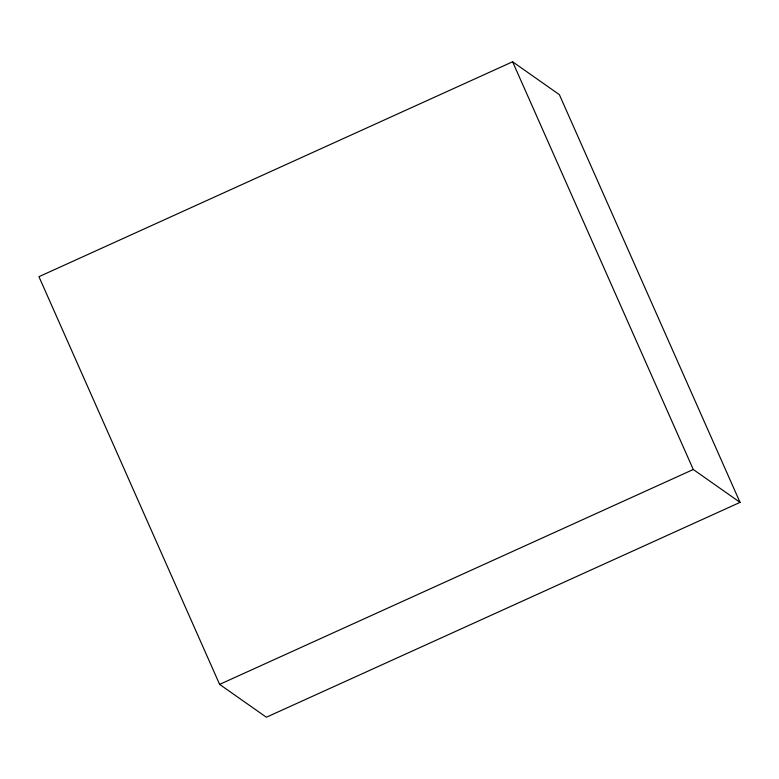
<?xml version="1.0" encoding="UTF-8"?>
<svg xmlns="http://www.w3.org/2000/svg" width="779" height="779" viewBox="0 0 779 779"><rect width="100%" height="100%" fill="white"/><g stroke="black" fill="none" stroke-linecap="round" stroke-linejoin="round"><path stroke-width="1.17" d="M512.611 61.775L38.95 276.681L219.62 684.39L266.379 717.225L740.05 502.377L559.38 94.658L512.611 61.775L693.281 469.494L740.05 502.377M219.62 684.39L693.281 469.494"/></g></svg>
